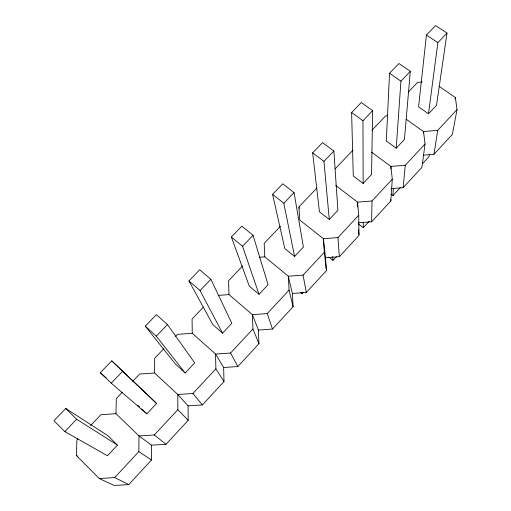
<?xml version="1.0" encoding="UTF-8"?>
<svg xmlns="http://www.w3.org/2000/svg" width="511" height="511" viewBox="0 0 511 511"><rect width="100%" height="100%" fill="white"/><g stroke="black" fill="none" stroke-linecap="round" stroke-linejoin="round"><path stroke-width="0.77" d="M122.282 392.269L116.297 398.548L115.984 413.706L139.005 435.947L151.563 445.17L166.037 444.27L188.182 420.304L188.048 405.868L177.777 394.473L154.603 372.992L154.673 358.281L163.897 348.598M78.017 438.719L76.931 439.862L76.363 455.486L99.211 478.52L114.17 485.45L128.778 484.588L151.48 460.021L151.563 445.17M99.211 478.52L114.675 477.593L138.832 451.622L139.005 435.947L154.316 434.982L166.037 444.27M372.628 110.644L371.554 174.468L363.149 183.417L353.273 175.982L351.619 112.497L361.277 102.5L372.628 110.644L362.963 120.724L363.149 183.417M358.677 222.802L371.618 221.78L372.014 200.976L392.269 179.208L390.947 166.439L371.529 152.137M389.542 73.233L386.31 141.01L396.21 148.203L404.418 139.458L410.327 71.342L398.931 63.505L389.542 73.233L400.924 81.147L396.21 148.203M390.8 168.745L390.947 166.439L405.261 165.245L425.037 143.987L423.536 131.57L406.124 119.197M371.618 221.78L390.832 200.989L392.269 179.208M390.972 194.276L392.87 195.694L393.368 188.61M391.087 188.629L403.16 187.646L405.261 165.245M426.442 35.016L418.573 106.85L428.499 113.806L436.515 105.272L447.01 33.094L435.589 25.55L426.442 35.016L437.863 42.63L428.499 113.806M423.344 133.109L423.536 131.57L437.723 130.35L457.038 109.59L455.371 97.518L439.205 86.429M425.037 143.987L421.939 167.321L403.16 187.646M429.393 154.252L429.055 156.577L422.361 163.814M423.702 155.14L433.999 154.271L437.723 130.35M455.097 99.051L455.371 97.518M457.038 109.59L452.363 134.399L433.999 154.271M188.048 405.868L202.382 404.929L223.997 381.545L223.652 367.505L215.559 354.053L192.251 333.3L177.47 334.354L175.299 336.634M223.652 367.505L237.858 366.54L258.956 343.705L258.413 330.061L252.396 314.648L228.966 294.591L218.178 295.396M258.413 330.061L272.491 329.058L293.09 306.766L292.356 293.493L288.319 276.221L264.781 256.835L259.435 257.244M292.356 293.493L306.306 292.458L326.427 270.683L325.513 257.768L323.367 238.733L299.727 219.986L298.935 206.885L316.877 188.048M325.513 257.768L339.342 256.707L359.003 235.437L358.703 215.284L357.566 202.145L335.708 185.455M300.379 292.337L302.135 293.787L303.183 292.656M328.931 257.097L333.038 260.38L336.621 256.509M358.23 223.786L363.276 227.689L369.185 221.308M392.87 195.694L400.228 187.741M154.316 434.982L177.854 409.688L177.777 394.473L192.934 393.47L215.872 368.821L215.559 354.053L230.576 353.012L252.932 328.982L252.396 314.648L267.266 313.575L289.066 290.139L288.319 276.221L303.049 275.11L324.319 252.255L323.367 238.733L337.956 237.589L358.703 215.284M117.479 445.1L107.47 455.767L64.814 431.584L53.962 420.719L65.772 408.487L107.942 435.736L117.479 445.1L76.65 419.244L65.772 408.487M146.823 413.846L156.583 403.447L111.762 360.868L100.303 372.736L111.251 383.167L146.823 413.846L141.745 409.011M185.18 372.992L194.691 362.861L167.455 324.568L156.398 314.648L145.271 326.165L175.529 364.177L185.18 372.992L156.315 336.187L145.271 326.165M222.566 333.166L231.841 323.291L210.877 279.293L199.744 269.763L188.942 280.954L212.857 324.651L222.566 333.166L200.056 290.58L188.942 280.954M259.026 294.33L268.064 284.697L253.054 235.322L241.856 226.162L231.355 237.027L249.266 286.103L259.026 294.33L242.54 246.283L231.355 237.027M294.585 256.452L303.406 247.056L294.042 192.59L282.781 183.781L272.574 194.346L284.787 248.499L294.585 256.452L283.822 203.244L272.574 194.346M329.282 219.494L337.892 210.321L333.881 151.045L322.569 142.582L312.649 152.853L319.445 211.803L329.282 219.494L323.948 161.406L312.649 152.853M90.562 425.561L100.922 414.689L115.984 413.706M132.611 381.43L139.682 374.014L154.603 372.992M203.474 307.06L192.085 319.011L192.251 333.3M242.68 265.918L228.583 280.711L228.966 294.591M280.469 226.258L264.187 243.351L264.781 256.835M335.037 168.994L353.037 150.106M372.008 130.203L385.69 115.837L387.242 115.703M408.244 92.172L417.596 82.354L422.214 81.939M64.814 431.584L76.65 419.244M111.251 383.167L122.736 371.197M156.315 336.187L167.455 324.568M200.056 290.58L210.877 279.293M242.54 246.283L253.054 235.322M283.822 203.244L294.042 192.59M323.948 161.406L333.881 151.045M400.924 81.147L410.327 71.342M437.863 42.63L447.01 33.094M372.014 200.976L357.566 202.145L357.643 206.929M114.675 477.593L128.778 484.588M76.363 455.486L77.761 456.195M138.832 451.622L151.48 460.021M351.619 112.497L362.963 120.724M100.303 372.736L106.256 377.891M156.583 403.447L111.762 360.868M137.798 405.255L139.49 406.865M177.854 409.688L188.182 420.304M192.934 393.47L202.382 404.929M215.872 368.821L223.997 381.545M230.576 353.012L237.858 366.54M252.932 328.982L258.956 343.705M267.266 313.575L272.491 329.058M289.066 290.139L293.09 306.766M301.829 292.26L302.135 293.787M303.049 275.11L306.306 292.458M298.935 206.885L299.197 208.45M324.319 252.255L326.427 270.683M390.672 199.462L390.832 200.989M332.68 256.496L333.038 260.38M358.46 229.152L358.933 234.651M337.956 237.589L339.342 256.707M363.257 222.202L363.276 227.689"/></g></svg>
